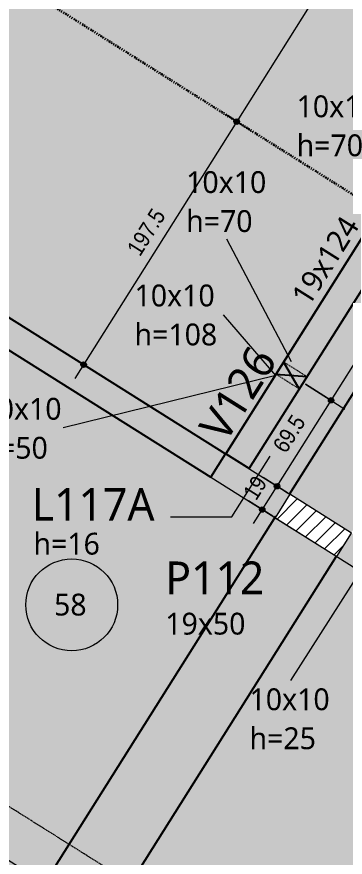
# Model space of a CAD drawing. Extents: x -2131 to 52870, y -3196 to 88043.
# Drawn here: x 41879 to 42104, y 2103 to 2681 of the extents above; entities that cross this region are included whole.
import ezdxf

# ---------------------------------------------------------------- set-up
doc = ezdxf.new("R2010")
doc.units = 0
for name, pattern in [('Centro de 6 mm', [1.32, 0.6, -0.24, 0.24, -0.24]), ('Dash dot', [1.5875, 0.635, -0.47625, 0, -0.47625]), ('Traço', [0.635, 0.3175, -0.3175])]:
    doc.linetypes.add(name, pattern=pattern)
for name, color, linetype, lineweight in [('A-ANNO-DIMS', 7, 'Continuous', 9), ('A-ANNO-DIMS-75', 7, 'Continuous', 9), ('A-DETL-GENF', 7, 'Continuous', 18), ('A-DETL-THIN', 7, 'Continuous', 25), ('A-FLOR', 7, 'Continuous', 25), ('A-FLOR-IDEN', 7, 'Continuous', 9), ('A-GENM', 7, 'Continuous', 25), ('A-GENM-HDLN', 7, 'Traço', 18), ('A-GENM-IDEN', 7, 'Continuous', 9), ('G-ANNO-SYMB', 7, 'Continuous', 9), ('S-BEAM', 7, 'Continuous', 25), ('S-BEAM-HDLN', 7, 'Traço', 25), ('S-BEAM-IDEN', 7, 'Continuous', 9), ('S-COLS-IDEN', 7, 'Continuous', 9), ('S-GRID', 7, 'Continuous', 9)]:
    doc.layers.add(name, color=color, linetype=linetype, lineweight=lineweight)
doc.layers.add('A-DETL', color=7, linetype='Continuous', lineweight=18, true_color=0x00a600)
doc.styles.add('Fira Sans_3', font='', dxfattribs={"width": 0.9, "height": 11.25})
doc.styles.add('Gadugi', font='gadugi.ttf', dxfattribs={"height": 15})
doc.styles.add('Gadugi_6', font='gadugi.ttf', dxfattribs={"height": 22.5})
doc.styles.get('Fira Sans_3').set_extended_font_data('Fira Sans')
doc.dimstyles.new('PED_1_5mm_ESQ_3', dxfattribs={"dimscale": 30.48, "dimtxt": 15.344768, "dimasz": 0.492126, "dimexe": 0.369094, "dimexo": 0.369094, "dimgap": 0.073819, "dimtad": 1, "dimdec": 1, "dimrnd": 0.5, "dimdsep": 46, "dimtxsty": 'Fira Sans_3', "dimblk1": 'DOTSMALL', "dimblk2": 'DOTSMALL', "dimsah": 1, "dimcen": 0.09, "dimdle": 0.369094, "dimazin": 0, "dimtfac": 1, "dimtdec": 4, "dimtix": 1, "dimtmove": 0, "dimatfit": 3, "dimfxl": 1, "dimtvp": 1, "dimtolj": 1, "dimtzin": 0, "dimarcsym": 2})

# ---------------------------------------------------------------- blocks, each defined once
blk = doc.blocks.new('PED_FURO_RETANGULAR_R04_2020 - 10x10x108-3682762-PL C 001 - FORMA DO TÉRREO')
at = {"layer": 'A-GENM-HDLN'}
for p, q in [((-5, 9.5), (5, -9.5)), ((-5, -9.5), (5, 9.5)), ((-5, -9.5), (-5, 9.5)), ((5, 9.5), (5, -9.5))]:
    blk.add_line(p, q, dxfattribs=at)
blk = doc.blocks.new('PED_TAG_LAJE_R03 - TÍTULO_ESPESSURA_REBAIXO-2582888-PL C 001 - FORMA DO TÉRREO')
at = {"layer": 'A-FLOR-IDEN'}
blk.add_circle((-0.1083, -0.7611), 0.4205, dxfattribs=at)
blk = doc.blocks.new('DIMBLOCK190-PL C 001 - FORMA DO TÉRREO')
at = {"layer": 'A-ANNO-DIMS-75', "transparency": 16777216}
h = blk.add_hatch(color=256, dxfattribs=at)
edge = h.paths.add_edge_path(flags=0)
edge.add_arc((41533.17, 2315.24), 1.88, 0, 360)
h = blk.add_hatch(color=256, dxfattribs=at)
edge = h.paths.add_edge_path(flags=0)
edge.add_arc((41897.8, 2085.74), 1.88, 0, 360)
for p, q in [((41528.58, 2307.96), (41539.16, 2324.76)), ((41533.17, 2315.24), (41528.58, 2307.96)), ((41533.17, 2315.24), (41897.8, 2085.74)), ((41893.22, 2078.47), (41903.79, 2095.26)), ((41897.8, 2085.74), (41893.22, 2078.47))]:
    blk.add_line(p, q, dxfattribs=at)
for centre in [(41533.17, 2315.24), (41897.8, 2085.74)]:
    blk.add_circle(centre, 1.88, dxfattribs=at)
at = {"layer": 'A-ANNO-DIMS-75', "color": 0, "transparency": 16777216, "insert": (41715.99, 2221.24), "char_height": 11.25, "width": 25.4959, "attachment_point": 1, "rotation": 327.81471, "line_spacing_factor": 1.049215, "style": 'Fira Sans_3'}
blk.add_mtext('431', dxfattribs=at)
blk = doc.blocks.new('_DotSmall')
at = {"color": 0, "linetype": 'ByBlock', "const_width": 0.5}
blk.add_lwpolyline([(-0.0625, 0, 1), (0.0625, 0, 1)], format="xyb", close=True, dxfattribs=at)
blk = doc.blocks.new('DIMBLOCK211-PL C 001 - FORMA DO TÉRREO')
at = {"layer": 'A-ANNO-DIMS-75', "transparency": 16777216}
h = blk.add_hatch(color=256, dxfattribs=at)
edge = h.paths.add_edge_path(flags=0)
edge.add_arc((42341.37, 3104.15), 1.87, 0, 360)
h = blk.add_hatch(color=256, dxfattribs=at)
edge = h.paths.add_edge_path(flags=0)
edge.add_arc((42029.65, 2608.88), 1.88, 0, 360)
for p, q in [((42334.09, 3108.73), (42350.89, 3098.16)), ((42341.37, 3104.15), (42334.09, 3108.73)), ((42341.37, 3104.15), (42029.65, 2608.88)), ((42022.38, 2613.45), (42039.17, 2602.88)), ((42029.65, 2608.88), (42022.38, 2613.45))]:
    blk.add_line(p, q, dxfattribs=at)
for centre, radius in [((42341.37, 3104.15), 1.87), ((42029.65, 2608.88), 1.88)]:
    blk.add_circle(centre, radius, dxfattribs=at)
at = {"layer": 'A-ANNO-DIMS-75', "color": 0, "transparency": 16777216, "insert": (42164.45, 2856.52), "char_height": 11.25, "width": 26.9124, "attachment_point": 1, "rotation": 57.8147, "line_spacing_factor": 1.049215, "style": 'Fira Sans_3'}
blk.add_mtext('585', dxfattribs=at)
blk = doc.blocks.new('DIMBLOCK212-PL C 001 - FORMA DO TÉRREO')
at = {"layer": 'A-ANNO-DIMS-75', "transparency": 16777216}
h = blk.add_hatch(color=256, dxfattribs=at)
edge = h.paths.add_edge_path(flags=0)
edge.add_arc((42029.65, 2608.88), 1.88, 0, 360)
h = blk.add_hatch(color=256, dxfattribs=at)
edge = h.paths.add_edge_path(flags=0)
edge.add_arc((41924.56, 2441.9), 1.88, 0, 360)
for p, q in [((42022.38, 2613.45), (42039.17, 2602.88)), ((42029.65, 2608.88), (42022.38, 2613.45)), ((42029.65, 2608.88), (41918.57, 2432.37)), ((42012.64, 2386.46), (41915.04, 2447.89)), ((41924.56, 2441.9), (42012.64, 2386.46))]:
    blk.add_line(p, q, dxfattribs=at)
for centre in [(42029.65, 2608.88), (41924.56, 2441.9)]:
    blk.add_circle(centre, 1.88, dxfattribs=at)
at = {"layer": 'A-ANNO-DIMS-75', "color": 0, "transparency": 16777216, "insert": (41953.69, 2521.65), "char_height": 11.25, "width": 37.5357, "attachment_point": 1, "rotation": 57.8147, "line_spacing_factor": 1.049215, "style": 'Fira Sans_3'}
blk.add_mtext('197.5', dxfattribs=at)
blk = doc.blocks.new('DIMBLOCK229-PL C 001 - FORMA DO TÉRREO')
at = {"layer": 'A-ANNO-DIMS-75', "transparency": 16777216}
h = blk.add_hatch(color=256, dxfattribs=at)
edge = h.paths.add_edge_path(flags=0)
edge.add_arc((42057.31, 2358.35), 1.88, 0, 360)
h = blk.add_hatch(color=256, dxfattribs=at)
edge = h.paths.add_edge_path(flags=0)
edge.add_arc((42047.19, 2342.27), 1.87, 0, 360)
for p, q in [((42064.58, 2353.77), (42047.78, 2364.34)), ((42041.19, 2332.75), (42057.31, 2358.35)), ((42057.31, 2358.35), (42064.58, 2353.77)), ((42054.46, 2337.69), (42037.66, 2348.26)), ((42047.19, 2342.27), (42054.46, 2337.69))]:
    blk.add_line(p, q, dxfattribs=at)
for centre, radius in [((42057.31, 2358.35), 1.88), ((42047.19, 2342.27), 1.87)]:
    blk.add_circle(centre, radius, dxfattribs=at)
at = {"layer": 'A-ANNO-DIMS-75', "color": 0, "transparency": 16777216, "insert": (42033.44, 2353.89), "char_height": 11.25, "width": 16.7612, "attachment_point": 1, "rotation": 57.81471, "line_spacing_factor": 1.049215, "style": 'Fira Sans_3'}
blk.add_mtext('19', dxfattribs=at)
blk = doc.blocks.new('DIMBLOCK230-PL C 001 - FORMA DO TÉRREO')
at = {"layer": 'A-ANNO-DIMS-75', "transparency": 16777216}
h = blk.add_hatch(color=256, dxfattribs=at)
edge = h.paths.add_edge_path(flags=0)
edge.add_arc((42094.44, 2417.35), 1.88, 0, 360)
h = blk.add_hatch(color=256, dxfattribs=at)
edge = h.paths.add_edge_path(flags=0)
edge.add_arc((42057.31, 2358.35), 1.88, 0, 360)
for p, q in [((42076.77, 2428.48), (42103.96, 2411.36)), ((42094.44, 2417.35), (42076.77, 2428.48)), ((42057.31, 2358.35), (42094.44, 2417.35)), ((42064.58, 2353.77), (42047.78, 2364.34)), ((42057.31, 2358.35), (42064.58, 2353.77))]:
    blk.add_line(p, q, dxfattribs=at)
for centre in [(42094.44, 2417.35), (42057.31, 2358.35)]:
    blk.add_circle(centre, 1.88, dxfattribs=at)
at = {"layer": 'A-ANNO-DIMS-75', "color": 0, "transparency": 16777216, "insert": (42053.82, 2386.28), "char_height": 11.25, "width": 31.3978, "attachment_point": 1, "rotation": 57.81471, "line_spacing_factor": 1.049215, "style": 'Fira Sans_3'}
blk.add_mtext('69.5', dxfattribs=at)
blk = doc.blocks.new('DIMBLOCK231-PL C 001 - FORMA DO TÉRREO')
at = {"layer": 'A-ANNO-DIMS-75', "transparency": 16777216}
h = blk.add_hatch(color=256, dxfattribs=at)
edge = h.paths.add_edge_path(flags=0)
edge.add_arc((42179.63, 2552.7), 1.88, 0, 360)
h = blk.add_hatch(color=256, dxfattribs=at)
edge = h.paths.add_edge_path(flags=0)
edge.add_arc((42094.44, 2417.35), 1.88, 0, 360)
for p, q in [((42161.95, 2563.83), (42189.15, 2546.71)), ((42179.63, 2552.7), (42161.95, 2563.83)), ((42094.44, 2417.35), (42179.63, 2552.7)), ((42076.77, 2428.48), (42103.96, 2411.36)), ((42094.44, 2417.35), (42076.77, 2428.48))]:
    blk.add_line(p, q, dxfattribs=at)
for centre in [(42179.63, 2552.7), (42094.44, 2417.35)]:
    blk.add_circle(centre, 1.88, dxfattribs=at)
at = {"layer": 'A-ANNO-DIMS-75', "color": 0, "transparency": 16777216, "insert": (42116.08, 2485.2), "char_height": 11.25, "width": 26.4402, "attachment_point": 1, "rotation": 57.81471, "line_spacing_factor": 1.049215, "style": 'Fira Sans_3'}
blk.add_mtext('160', dxfattribs=at)

msp = doc.modelspace()

# ---------------------------------------------------------------- hatches: boundary and pattern name
at = {"layer": 'A-DETL-GENF', "true_color": 0x808080}
h = msp.add_hatch(dxfattribs=at)
h.set_pattern_fill('FP_5', color=8, style=0, pattern_type=2)
h.set_pattern_definition([(45, (44240.043, 0), (-5.3033, 5.3033), [])])
h.paths.add_polyline_path([(42098.37, 2310.054), (42108.491, 2326.135), (42066.174, 2352.768), (42056.053, 2336.687), (42098.145, 2310.196)], flags=0)
at = {"layer": 'A-FLOR', "true_color": 0xa7d7e1}
for points in [[(42022.072, 2380.524), (42438.878, 3042.777), (42118.118, 3244.655), (41701.313, 2582.402), (42022.029, 2380.551)], [(42087.459, 1564.503), (42426.653, 2103.441), (42098.145, 2310.196), (41758.952, 1771.257), (42077.338, 1570.873)]]:
    msp.add_hatch(color=9, dxfattribs=at).paths.add_polyline_path(points, flags=0)
at = {"layer": 'A-FLOR', "true_color": 0xccffcc}
msp.add_hatch(color=254, dxfattribs=at).paths.add_polyline_path([(42065.946, 2352.911), (42195.489, 2558.745), (42167.698, 2576.236), (42038.152, 2370.404), (42056.474, 2358.873)], flags=0)
at = {"layer": 'A-FLOR', "true_color": 0xa7d7e1}
h = msp.add_hatch(color=9, dxfattribs=at)
h.paths.add_polyline_path([(41716.866, 1797.745), (41716.863, 1797.753), (41716.635, 1797.896), (42055.828, 2336.829), (41691.15, 2566.254), (41351.998, 2027.384), (41716.635, 1797.89)], flags=0)
h.paths.add_polyline_path([(41537.994, 2195.199), (41529.442, 2200.382), (41534.625, 2208.934), (41543.177, 2203.751)], flags=0)
h.paths.add_polyline_path([(41525.166, 2202.974), (41516.614, 2208.156), (41521.797, 2216.709), (41530.349, 2211.526), (41529.442, 2210.029)], flags=0)
h.paths.add_polyline_path([(41545.768, 2208.027), (41537.216, 2213.21), (41542.399, 2221.762), (41550.951, 2216.579)], flags=0)
h.paths.add_polyline_path([(41532.94, 2215.802), (41524.388, 2220.985), (41529.571, 2229.537), (41538.123, 2224.354), (41534.625, 2218.581)], flags=0)
h.paths.add_polyline_path([(41644.607, 2364.415), (41636.055, 2369.598), (41641.238, 2378.15), (41649.79, 2372.967), (41644.749, 2364.649)], flags=0)
h.paths.add_polyline_path([(41631.779, 2372.189), (41623.227, 2377.372), (41628.41, 2385.924), (41636.962, 2380.741), (41634.92, 2377.372)], flags=0)
h.paths.add_polyline_path([(41652.381, 2377.243), (41643.829, 2382.426), (41649.012, 2390.978), (41657.564, 2385.795), (41652.459, 2377.372)], flags=0)
h.paths.add_polyline_path([(41639.553, 2385.017), (41631.001, 2390.2), (41636.184, 2398.752), (41644.736, 2393.569), (41640.103, 2385.924)], flags=0)
at = {"layer": 'S-BEAM', "true_color": 0xa7d7e1}
for points in [[(42011.909, 2364.471), (42022.029, 2380.551), (41701.27, 2582.429), (41691.192, 2566.322), (42011.625, 2364.649)], [(41758.952, 1771.263), (42098.145, 2310.196), (42056.053, 2336.687), (42056.474, 2337.853), (41716.635, 1797.896), (41758.949, 1771.264)]]:
    msp.add_hatch(color=9, dxfattribs=at).paths.add_polyline_path(points, flags=0)
at = {"layer": 'S-BEAM', "true_color": 0xccffcc}
for points in [[(42038.152, 2370.404), (42167.698, 2576.236), (42151.618, 2586.357), (42022.072, 2380.524)], [(42108.263, 2326.278), (42237.806, 2532.112), (42195.489, 2558.745), (42065.946, 2352.911), (42106.673, 2327.279)]]:
    msp.add_hatch(color=254, dxfattribs=at).paths.add_polyline_path(points, flags=0)
h = msp.add_hatch(color=254, dxfattribs=at)
h.paths.add_polyline_path([(42426.486, 2103.546), (42436.606, 2119.627), (42108.483, 2326.123), (42098.37, 2310.054), (42328.887, 2164.973)], flags=0)
h.paths.add_polyline_path([(42056.053, 2336.687), (42066.174, 2352.768), (42022.029, 2380.456), (42011.952, 2364.444), (42055.829, 2336.829), (42056.474, 2337.853)], flags=0)

# ---------------------------------------------------------------- linework, layer by layer
at = {"layer": 'A-DETL', "color": 7, "lineweight": 9}
for p, q in [((42022.156, 2380.471), (42066.166, 2352.773)), ((42011.908, 2364.471), (42426.653, 2103.441))]:
    msp.add_line(p, q, dxfattribs=at)
at = {"layer": 'A-DETL', "color": 7}
for p, q in [((42026.28, 2337.258), (42052.578, 2379.042)), ((42066.174, 2352.768), (42056.053, 2336.687)), ((42108.491, 2326.135), (42066.174, 2352.768)), ((41984.117, 2337.258), (42026.28, 2337.258)), ((42056.053, 2336.687), (42098.37, 2310.054)), ((42098.37, 2310.054), (42108.491, 2326.135))]:
    msp.add_line(p, q, dxfattribs=at)
at = {"layer": 'A-DETL-THIN'}
for p, q in [((42072.625, 2425.177), (42061.872, 2443.761)), ((42056.545, 2435.297), (42077.952, 2433.64))]:
    msp.add_line(p, q, dxfattribs=at)
at = {"layer": 'A-FLOR'}
msp.add_line((42438.878, 3042.777), (42022.072, 2380.524), dxfattribs=at)
at = {"layer": 'A-GENM-IDEN'}
for p, q in [((42067.248, 2443.761), (42022.968, 2528.092)), ((42056.545, 2434.469), (42020.548, 2476.216)), ((42056.545, 2434.469), (41910.472, 2398.364)), ((42114.736, 2300.276), (42066.482, 2224.783))]:
    msp.add_line(p, q, dxfattribs=at)
at = {"layer": 'G-ANNO-SYMB', "linetype": 'Centro de 6 mm'}
msp.add_line((42838.241, 1530.925), (40971.192, 2705.999), dxfattribs=at)
at = {"layer": 'S-BEAM'}
for p, q in [((41701.27, 2582.429), (42022.029, 2380.551)), ((42022.072, 2380.524), (42151.618, 2586.357)), ((42038.152, 2370.404), (42167.698, 2576.236)), ((41691.15, 2566.349), (42011.909, 2364.471)), ((42065.946, 2352.911), (42195.489, 2558.745)), ((42011.909, 2364.471), (42022.029, 2380.551)), ((41716.635, 1797.896), (42056.474, 2337.853)), ((42056.698, 2337.712), (42056.474, 2337.853)), ((41758.952, 1771.263), (42098.145, 2310.196))]:
    msp.add_line(p, q, dxfattribs=at)
at = {"layer": 'S-BEAM-HDLN', "linetype": 'Continuous'}
msp.add_line((42038.152, 2370.404), (42022.072, 2380.524), dxfattribs=at)
at = {"layer": 'S-GRID', "color": 114, "linetype": 'Dash dot', "lineweight": 35, "true_color": 0x00b050}
msp.add_line((44090.678, 1311.717), (40963.998, 3279.572), dxfattribs=at)

# ---------------------------------------------------------------- block references
at = {"layer": 'A-FLOR-IDEN', "xscale": 74.99999999999996, "yscale": 74.99999999999996, "zscale": 74.99999999999996}
msp.add_blockref('PED_TAG_LAJE_R03 - TÍTULO_ESPESSURA_REBAIXO-2582888-PL C 001 - FORMA DO TÉRREO', (41924.482, 2333.914), dxfattribs=at)
at = {"layer": 'A-GENM', "linetype": 'Traço', "lineweight": 18, "rotation": 57.81471457560914}
msp.add_blockref('PED_FURO_RETANGULAR_R04_2020 - 10x10x108-3682762-PL C 001 - FORMA DO TÉRREO', (42067.248, 2434.469), dxfattribs=at)

# ---------------------------------------------------------------- texts
at = {"layer": 'A-FLOR-IDEN', "attachment_point": 1}
for s, insert, char_height, width, style in [('L117A', (41888.915, 2357.064), 22.5, 105.82275, 'Gadugi_6'), ('h=16', (41890.087, 2326.351), 15, 59.5253, 'Gadugi'), ('58', (41904.249, 2284.485), 15, 27.65822, 'Gadugi')]:
    msp.add_mtext(s, dxfattribs=dict(at, insert=insert, char_height=char_height, width=width, style=style))
at = {"layer": 'A-GENM-IDEN', "char_height": 15, "attachment_point": 1, "style": 'Gadugi'}
for s, insert, width in [('10x10', (42070.76, 2626.875), 67.34175), ('h=70', (42070.76, 2600.089), 59.5253), ('10x10', (41994.918, 2574.814), 67.34175), ('h=70', (41994.918, 2548.027), 59.5253), ('10x10', (41959.498, 2496.908), 67.34175), ('h=108', (41959.498, 2470.121), 73.35441), ('10x10', (41854.372, 2419.055), 67.34175), ('h=50', (41854.372, 2392.268), 59.5253), ('10x10', (42038.432, 2219.443), 67.34175), ('h=25', (42038.432, 2192.656), 59.5253)]:
    msp.add_mtext(s, dxfattribs=dict(at, insert=insert, width=width))
at = {"layer": 'S-BEAM-IDEN', "attachment_point": 1, "rotation": 57.814715}
for s, insert, char_height, width, style in [('19x124', (42066.412, 2489.313), 15, 81.17086, 'Gadugi'), ('V126', (42002.852, 2399.406), 22.5, 87.18352, 'Gadugi_6')]:
    msp.add_mtext(s, dxfattribs=dict(at, insert=insert, char_height=char_height, width=width, style=style))
at = {"layer": 'S-COLS-IDEN', "attachment_point": 1}
for s, insert, char_height, width, style in [('P112', (41980.593, 2306.64), 22.5, 84.77845, 'Gadugi_6'), ('19x50', (41980.593, 2271.405), 15, 67.34175, 'Gadugi')]:
    msp.add_mtext(s, dxfattribs=dict(at, insert=insert, char_height=char_height, width=width, style=style))

# ---------------------------------------------------------------- dimensions: what is measured, and where the dimension line sits
at = {"layer": 'A-ANNO-DIMS'}
for base, p1, p2, angle, override, picture, middle in [((42029.653, 2608.875), (42343.611, 3102.736), (42031.898, 2607.462), 57.814696, {"dimpost": '<>', "dimfxl": 585.201376}, 'DIMBLOCK211-PL C 001 - FORMA DO TÉRREO', (42178.762, 2860.759)), ((41924.56, 2441.896), (42031.898, 2607.462), (42022.156, 2380.471), 57.814696, {"dimpost": '<>', "dimfxl": 227.200303}, 'DIMBLOCK212-PL C 001 - FORMA DO TÉRREO', (41970.29, 2529.676)), ((42179.627, 2552.703), (42067.248, 2434.469), (42152.434, 2569.818), 57.814715, {"dimpost": '<>', "dimfxl": 159.924522}, 'DIMBLOCK231-PL C 001 - FORMA DO TÉRREO', (42130.287, 2489.275)), ((42094.442, 2417.354), (42055.062, 2359.761), (42067.248, 2434.469), 57.814715, {"dimpost": '<>', "dimfxl": 75.695043}, 'DIMBLOCK230-PL C 001 - FORMA DO TÉRREO', (42069.057, 2392.142)), ((42057.306, 2358.349), (42044.941, 2343.681), (42055.062, 2359.761), 57.814715, {"dimpost": '<>', "dimfxl": 19}, 'DIMBLOCK229-PL C 001 - FORMA DO TÉRREO', (42045.429, 2354.599)), ((41897.801, 2085.744), (41534.577, 2317.48), (41899.214, 2087.989), 327.814714, {"dimpost": '<>', "dimfxl": 430.843319}, 'DIMBLOCK190-PL C 001 - FORMA DO TÉRREO', (41719.73, 2207.238))]:
    dim = msp.add_linear_dim(base=base, p1=p1, p2=p2, angle=angle, dimstyle='PED_1_5mm_ESQ_3', override=override, dxfattribs=at)
    dim.commit()
    dim.dimension.update_dxf_attribs({"geometry": picture, "text_midpoint": middle})

doc.saveas('drawing.dxf')
